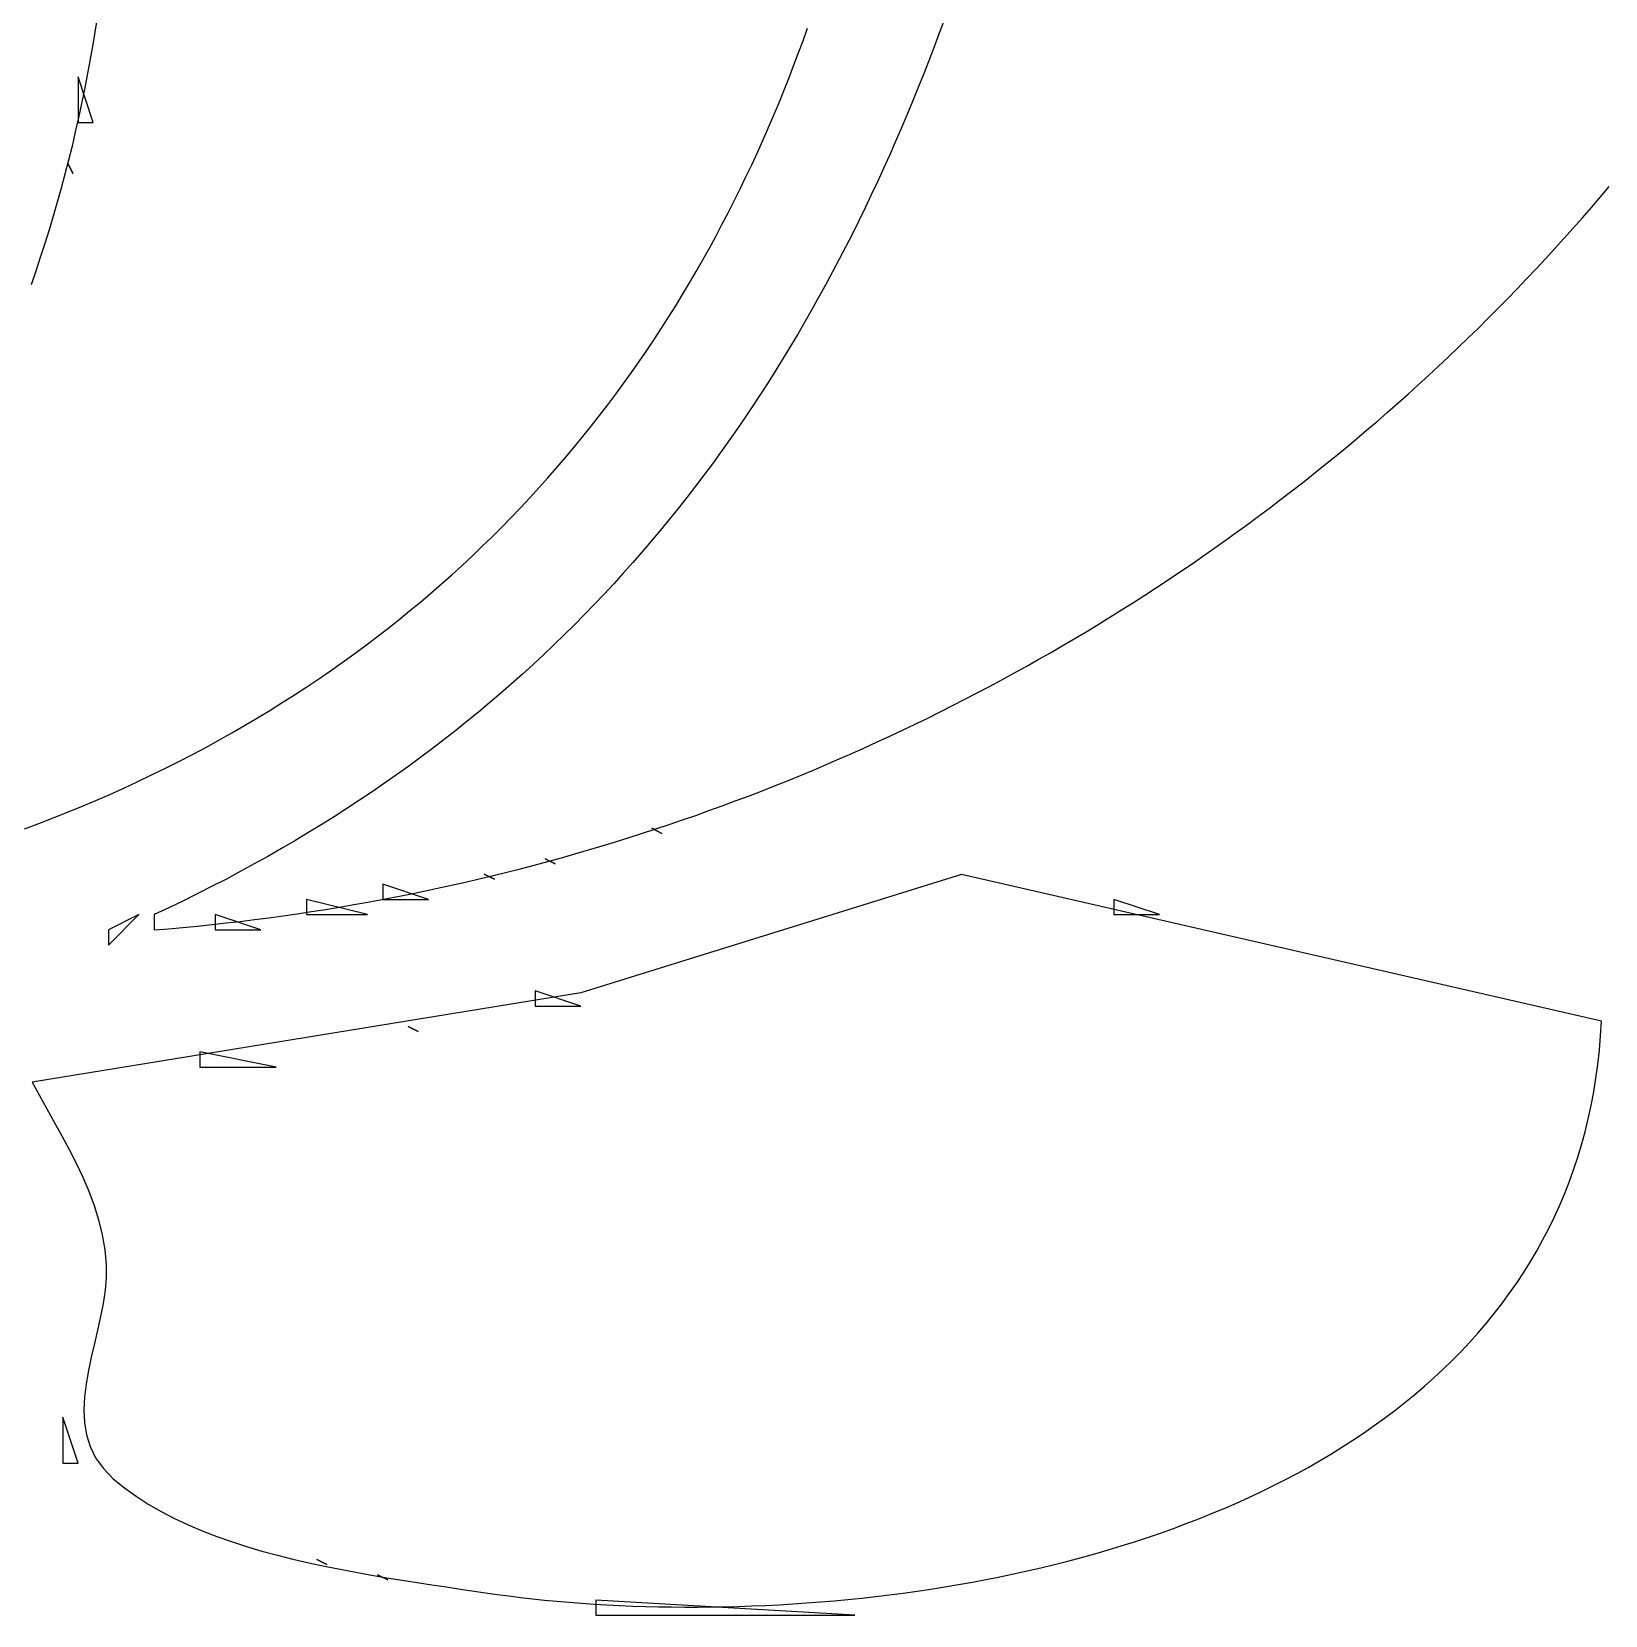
# Model space of a CAD drawing. Header units: millimetres. Extents: x 56222 to 3066687, y -650199 to -121287.
# Drawn here: x 141923.777 to 141925.62, y -185278.723 to -185276.868 of the extents above; entities that cross this region are included whole.
import ezdxf

# ---------------------------------------------------------------- set-up
doc = ezdxf.new("R2010")
doc.units = ezdxf.units.MM
doc.header["$MEASUREMENT"] = 0
doc.layers.add('$TD_AUDIT_GENERATED_(A0BDF17)', color=32, linetype='Continuous', lineweight=30)

msp = doc.modelspace()

# ---------------------------------------------------------------- linework, layer by layer
at = {"layer": '$TD_AUDIT_GENERATED_(A0BDF17)', "linetype": 'Continuous', "lineweight": 25, "ltscale": 2}
for p, q in [((141923.8533, -185276.8521, 0.5173), (141923.8507, -185276.869, 0.5173)), ((141924.8459, -185276.8536, 0.5173), (141924.8398, -185276.87, 0.5173)), ((141923.8507, -185276.869, 0.5173), (141923.8479, -185276.8858, 0.5173)), ((141924.6747, -185276.8939, 0.5173), (141924.6802, -185276.8791, 0.5173)), ((141924.6802, -185276.8791, 0.5173), (141924.6855, -185276.8642, 0.5173)), ((141924.8398, -185276.87, 0.5173), (141924.8337, -185276.8862, 0.5173)), ((141923.8479, -185276.8858, 0.5173), (141923.845, -185276.9026, 0.5173)), ((141924.6692, -185276.9086, 0.5173), (141924.6747, -185276.8939, 0.5173)), ((141924.8337, -185276.8862, 0.5173), (141924.8275, -185276.9024, 0.5173)), ((141923.845, -185276.9026, 0.5173), (141923.8419, -185276.9193, 0.5173)), ((141924.6635, -185276.9233, 0.5173), (141924.6692, -185276.9086, 0.5173)), ((141924.8212, -185276.9185, 0.5173), (141924.8148, -185276.9345, 0.5173)), ((141924.8275, -185276.9024, 0.5173), (141924.8212, -185276.9185, 0.5173)), ((141923.8311, -185276.9214, 0.5173), (141923.8311, -185276.9749, 0.5173)), ((141923.8489, -185276.9749, 0.5173), (141923.8311, -185276.9214, 0.5173)), ((141923.8386, -185276.9361, 0.5173), (141923.8352, -185276.9527, 0.5173)), ((141923.8419, -185276.9193, 0.5173), (141923.8386, -185276.9361, 0.5173)), ((141924.6577, -185276.9379, 0.5173), (141924.6635, -185276.9233, 0.5173)), ((141924.8148, -185276.9345, 0.5173), (141924.8083, -185276.9504, 0.5173)), ((141923.8352, -185276.9527, 0.5173), (141923.8316, -185276.9694, 0.5173)), ((141924.6456, -185276.967, 0.5173), (141924.6517, -185276.9525, 0.5173)), ((141924.6517, -185276.9525, 0.5173), (141924.6577, -185276.9379, 0.5173)), ((141924.8083, -185276.9504, 0.5173), (141924.8017, -185276.9663, 0.5173)), ((141923.8316, -185276.9694, 0.5173), (141923.8279, -185276.9859, 0.5173)), ((141924.6394, -185276.9814, 0.5173), (141924.6456, -185276.967, 0.5173)), ((141924.8017, -185276.9663, 0.5173), (141924.7951, -185276.982, 0.5173)), ((141923.8279, -185276.9859, 0.5173), (141923.824, -185277.0025, 0.5173)), ((141923.8311, -185276.9749, 0.5173), (141923.8489, -185276.9749, 0.5173)), ((141924.6331, -185276.9958, 0.5173), (141924.6394, -185276.9814, 0.5173)), ((141924.7951, -185276.982, 0.5173), (141924.7883, -185276.9977, 0.5173)), ((141923.824, -185277.0025, 0.5173), (141923.8199, -185277.0189, 0.5173)), ((141924.6201, -185277.0243, 0.5173), (141924.6267, -185277.0101, 0.5173)), ((141924.6267, -185277.0101, 0.5173), (141924.6331, -185276.9958, 0.5173)), ((141924.7883, -185276.9977, 0.5173), (141924.7814, -185277.0133, 0.5173)), ((141923.8199, -185277.0189, 0.5173), (141923.8157, -185277.0354, 0.5173)), ((141923.8192, -185277.0225, 0.5173), (141923.8251, -185277.0344, 0.5173)), ((141923.8251, -185277.0344, 0.5173), (141923.8192, -185277.0225, 0.5173)), ((141924.6134, -185277.0385, 0.5173), (141924.6201, -185277.0243, 0.5173)), ((141924.7744, -185277.0288, 0.5173), (141924.7673, -185277.0442, 0.5173)), ((141924.7814, -185277.0133, 0.5173), (141924.7744, -185277.0288, 0.5173)), ((141923.8157, -185277.0354, 0.5173), (141923.8113, -185277.0518, 0.5173)), ((141924.6066, -185277.0526, 0.5173), (141924.6134, -185277.0385, 0.5173)), ((141924.7673, -185277.0442, 0.5173), (141924.7601, -185277.0596, 0.5173)), ((141923.8113, -185277.0518, 0.5173), (141923.8067, -185277.0681, 0.5173)), ((141924.5925, -185277.0806, 0.5173), (141924.5996, -185277.0666, 0.5173)), ((141924.5996, -185277.0666, 0.5173), (141924.6066, -185277.0526, 0.5173)), ((141924.7601, -185277.0596, 0.5173), (141924.7529, -185277.0748, 0.5173)), ((141925.6036, -185277.0743, 0.5173), (141925.6141, -185277.062, 0.5173)), ((141925.6141, -185277.062, 0.5173), (141925.6245, -185277.0497, 0.5173)), ((141923.802, -185277.0844, 0.5173), (141923.7971, -185277.1006, 0.5173)), ((141923.8067, -185277.0681, 0.5173), (141923.802, -185277.0844, 0.5173)), ((141924.5853, -185277.0944, 0.5173), (141924.5925, -185277.0806, 0.5173)), ((141924.7529, -185277.0748, 0.5173), (141924.7455, -185277.09, 0.5173)), ((141925.593, -185277.0865, 0.5173), (141925.6036, -185277.0743, 0.5173)), ((141923.7971, -185277.1006, 0.5173), (141923.7921, -185277.1167, 0.5173)), ((141924.578, -185277.1082, 0.5173), (141924.5853, -185277.0944, 0.5173)), ((141924.7455, -185277.09, 0.5173), (141924.738, -185277.1051, 0.5173)), ((141925.5715, -185277.1106, 0.5173), (141925.5823, -185277.0986, 0.5173)), ((141925.5823, -185277.0986, 0.5173), (141925.593, -185277.0865, 0.5173)), ((141923.7921, -185277.1167, 0.5173), (141923.7869, -185277.1328, 0.5173)), ((141924.5629, -185277.1356, 0.5173), (141924.5705, -185277.122, 0.5173)), ((141924.5705, -185277.122, 0.5173), (141924.578, -185277.1082, 0.5173)), ((141924.7304, -185277.1201, 0.5173), (141924.7227, -185277.135, 0.5173)), ((141924.738, -185277.1051, 0.5173), (141924.7304, -185277.1201, 0.5173)), ((141925.5498, -185277.1344, 0.5173), (141925.5607, -185277.1226, 0.5173)), ((141925.5607, -185277.1226, 0.5173), (141925.5715, -185277.1106, 0.5173)), ((141923.7869, -185277.1328, 0.5173), (141923.7815, -185277.1489, 0.5173)), ((141924.5551, -185277.1492, 0.5173), (141924.5629, -185277.1356, 0.5173)), ((141924.7227, -185277.135, 0.5173), (141924.7148, -185277.1498, 0.5173)), ((141925.5388, -185277.1463, 0.5173), (141925.5498, -185277.1344, 0.5173)), ((141923.7815, -185277.1489, 0.5173), (141923.776, -185277.1649, 0.5173)), ((141924.5472, -185277.1627, 0.5173), (141924.5551, -185277.1492, 0.5173)), ((141924.7148, -185277.1498, 0.5173), (141924.7069, -185277.1645, 0.5173)), ((141925.5165, -185277.1697, 0.5173), (141925.5277, -185277.158, 0.5173)), ((141925.5277, -185277.158, 0.5173), (141925.5388, -185277.1463, 0.5173)), ((141924.5311, -185277.1894, 0.5173), (141924.5392, -185277.1761, 0.5173)), ((141924.5392, -185277.1761, 0.5173), (141924.5472, -185277.1627, 0.5173)), ((141924.7069, -185277.1645, 0.5173), (141924.6989, -185277.1792, 0.5173)), ((141925.5053, -185277.1812, 0.5173), (141925.5165, -185277.1697, 0.5173)), ((141924.5228, -185277.2027, 0.5173), (141924.5311, -185277.1894, 0.5173)), ((141924.6907, -185277.1937, 0.5173), (141924.6824, -185277.2082, 0.5173)), ((141924.6989, -185277.1792, 0.5173), (141924.6907, -185277.1937, 0.5173)), ((141925.4826, -185277.2042, 0.5173), (141925.494, -185277.1928, 0.5173)), ((141925.494, -185277.1928, 0.5173), (141925.5053, -185277.1812, 0.5173)), ((141924.5143, -185277.2159, 0.5173), (141924.5228, -185277.2027, 0.5173)), ((141924.6824, -185277.2082, 0.5173), (141924.6741, -185277.2226, 0.5173)), ((141925.4712, -185277.2156, 0.5173), (141925.4826, -185277.2042, 0.5173)), ((141924.4971, -185277.2419, 0.5173), (141924.5058, -185277.2289, 0.5173)), ((141924.5058, -185277.2289, 0.5173), (141924.5143, -185277.2159, 0.5173)), ((141924.6741, -185277.2226, 0.5173), (141924.6656, -185277.2368, 0.5173)), ((141925.448, -185277.238, 0.5173), (141925.4596, -185277.2268, 0.5173)), ((141925.4596, -185277.2268, 0.5173), (141925.4712, -185277.2156, 0.5173)), ((141924.4882, -185277.2549, 0.5173), (141924.4971, -185277.2419, 0.5173)), ((141924.6569, -185277.251, 0.5173), (141924.6482, -185277.2651, 0.5173)), ((141924.6656, -185277.2368, 0.5173), (141924.6569, -185277.251, 0.5173)), ((141925.4246, -185277.2602, 0.5173), (141925.4363, -185277.2492, 0.5173)), ((141925.4363, -185277.2492, 0.5173), (141925.448, -185277.238, 0.5173)), ((141924.4701, -185277.2804, 0.5173), (141924.4792, -185277.2677, 0.5173)), ((141924.4792, -185277.2677, 0.5173), (141924.4882, -185277.2549, 0.5173)), ((141924.6482, -185277.2651, 0.5173), (141924.6394, -185277.2792, 0.5173)), ((141925.4127, -185277.2712, 0.5173), (141925.4246, -185277.2602, 0.5173)), ((141924.4608, -185277.2931, 0.5173), (141924.4701, -185277.2804, 0.5173)), ((141924.6394, -185277.2792, 0.5173), (141924.6304, -185277.2931, 0.5173)), ((141925.3888, -185277.2929, 0.5173), (141925.4008, -185277.2821, 0.5173)), ((141925.4008, -185277.2821, 0.5173), (141925.4127, -185277.2712, 0.5173)), ((141924.4419, -185277.3181, 0.5173), (141924.4514, -185277.3056, 0.5173)), ((141924.4514, -185277.3056, 0.5173), (141924.4608, -185277.2931, 0.5173)), ((141924.6213, -185277.3069, 0.5173), (141924.6121, -185277.3206, 0.5173)), ((141924.6304, -185277.2931, 0.5173), (141924.6213, -185277.3069, 0.5173)), ((141925.3647, -185277.3143, 0.5173), (141925.3768, -185277.3037, 0.5173)), ((141925.3768, -185277.3037, 0.5173), (141925.3888, -185277.2929, 0.5173)), ((141924.4322, -185277.3305, 0.5173), (141924.4419, -185277.3181, 0.5173)), ((141924.6121, -185277.3206, 0.5173), (141924.6028, -185277.3343, 0.5173)), ((141925.3402, -185277.3354, 0.5173), (141925.3525, -185277.3249, 0.5173)), ((141925.3525, -185277.3249, 0.5173), (141925.3647, -185277.3143, 0.5173)), ((141924.4123, -185277.355, 0.5173), (141924.4223, -185277.3428, 0.5173)), ((141924.4223, -185277.3428, 0.5173), (141924.4322, -185277.3305, 0.5173)), ((141924.6028, -185277.3343, 0.5173), (141924.5933, -185277.3478, 0.5173)), ((141925.3279, -185277.3459, 0.5173), (141925.3402, -185277.3354, 0.5173)), ((141924.4022, -185277.3671, 0.5173), (141924.4123, -185277.355, 0.5173)), ((141924.5837, -185277.3613, 0.5173), (141924.574, -185277.3746, 0.5173)), ((141924.5933, -185277.3478, 0.5173), (141924.5837, -185277.3613, 0.5173)), ((141925.303, -185277.3665, 0.5173), (141925.3155, -185277.3562, 0.5173)), ((141925.3155, -185277.3562, 0.5173), (141925.3279, -185277.3459, 0.5173)), ((141924.3815, -185277.391, 0.5173), (141924.3919, -185277.3791, 0.5173)), ((141924.3919, -185277.3791, 0.5173), (141924.4022, -185277.3671, 0.5173)), ((141924.574, -185277.3746, 0.5173), (141924.5642, -185277.3879, 0.5173)), ((141925.2778, -185277.3868, 0.5173), (141925.2904, -185277.3767, 0.5173)), ((141925.2904, -185277.3767, 0.5173), (141925.303, -185277.3665, 0.5173)), ((141924.3709, -185277.4028, 0.5173), (141924.3815, -185277.391, 0.5173)), ((141924.5642, -185277.3879, 0.5173), (141924.5542, -185277.401, 0.5173)), ((141925.2524, -185277.4067, 0.5173), (141925.2651, -185277.3968, 0.5173)), ((141925.2651, -185277.3968, 0.5173), (141925.2778, -185277.3868, 0.5173)), ((141924.3493, -185277.4261, 0.5173), (141924.3601, -185277.4145, 0.5173)), ((141924.3601, -185277.4145, 0.5173), (141924.3709, -185277.4028, 0.5173)), ((141924.5441, -185277.4141, 0.5173), (141924.5339, -185277.4271, 0.5173)), ((141924.5542, -185277.401, 0.5173), (141924.5441, -185277.4141, 0.5173)), ((141925.2267, -185277.4264, 0.5173), (141925.2396, -185277.4166, 0.5173)), ((141925.2396, -185277.4166, 0.5173), (141925.2524, -185277.4067, 0.5173)), ((141924.327, -185277.4491, 0.5173), (141924.3382, -185277.4376, 0.5173)), ((141924.3382, -185277.4376, 0.5173), (141924.3493, -185277.4261, 0.5173)), ((141924.5339, -185277.4271, 0.5173), (141924.5235, -185277.4399, 0.5173)), ((141925.2007, -185277.4457, 0.5173), (141925.2137, -185277.4361, 0.5173)), ((141925.2137, -185277.4361, 0.5173), (141925.2267, -185277.4264, 0.5173)), ((141924.3157, -185277.4604, 0.5173), (141924.327, -185277.4491, 0.5173)), ((141924.513, -185277.4527, 0.5173), (141924.5024, -185277.4654, 0.5173)), ((141924.5235, -185277.4399, 0.5173), (141924.513, -185277.4527, 0.5173)), ((141925.1745, -185277.4646, 0.5173), (141925.1877, -185277.4552, 0.5173)), ((141925.1877, -185277.4552, 0.5173), (141925.2007, -185277.4457, 0.5173)), ((141924.2926, -185277.4827, 0.5173), (141924.3042, -185277.4716, 0.5173)), ((141924.3042, -185277.4716, 0.5173), (141924.3157, -185277.4604, 0.5173)), ((141924.5024, -185277.4654, 0.5173), (141924.4916, -185277.478, 0.5173)), ((141925.148, -185277.4833, 0.5173), (141925.1613, -185277.474, 0.5173)), ((141925.1613, -185277.474, 0.5173), (141925.1745, -185277.4646, 0.5173)), ((141924.2808, -185277.4937, 0.5173), (141924.2926, -185277.4827, 0.5173)), ((141924.4807, -185277.4904, 0.5173), (141924.4697, -185277.5028, 0.5173)), ((141924.4916, -185277.478, 0.5173), (141924.4807, -185277.4904, 0.5173)), ((141925.1213, -185277.5016, 0.5173), (141925.1347, -185277.4925, 0.5173)), ((141925.1347, -185277.4925, 0.5173), (141925.148, -185277.4833, 0.5173)), ((141924.2567, -185277.5153, 0.5173), (141924.2688, -185277.5045, 0.5173)), ((141924.2688, -185277.5045, 0.5173), (141924.2808, -185277.4937, 0.5173)), ((141924.4697, -185277.5028, 0.5173), (141924.4585, -185277.5151, 0.5173)), ((141925.0943, -185277.5195, 0.5173), (141925.1078, -185277.5106, 0.5173)), ((141925.1078, -185277.5106, 0.5173), (141925.1213, -185277.5016, 0.5173)), ((141924.232, -185277.5366, 0.5173), (141924.2444, -185277.526, 0.5173)), ((141924.2444, -185277.526, 0.5173), (141924.2567, -185277.5153, 0.5173)), ((141924.4472, -185277.5273, 0.5173), (141924.4357, -185277.5394, 0.5173)), ((141924.4585, -185277.5151, 0.5173), (141924.4472, -185277.5273, 0.5173)), ((141925.0671, -185277.5371, 0.5173), (141925.0807, -185277.5284, 0.5173)), ((141925.0807, -185277.5284, 0.5173), (141925.0943, -185277.5195, 0.5173)), ((141924.2067, -185277.5574, 0.5173), (141924.2194, -185277.547, 0.5173)), ((141924.2194, -185277.547, 0.5173), (141924.232, -185277.5366, 0.5173)), ((141924.4357, -185277.5394, 0.5173), (141924.4241, -185277.5513, 0.5173)), ((141925.0396, -185277.5544, 0.5173), (141925.0534, -185277.5458, 0.5173)), ((141925.0534, -185277.5458, 0.5173), (141925.0671, -185277.5371, 0.5173)), ((141924.1807, -185277.5777, 0.5173), (141924.1938, -185277.5676, 0.5173)), ((141924.1938, -185277.5676, 0.5173), (141924.2067, -185277.5574, 0.5173)), ((141924.4124, -185277.5632, 0.5173), (141924.4005, -185277.575, 0.5173)), ((141924.4241, -185277.5513, 0.5173), (141924.4124, -185277.5632, 0.5173)), ((141925.0119, -185277.5713, 0.5173), (141925.0258, -185277.5629, 0.5173)), ((141925.0258, -185277.5629, 0.5173), (141925.0396, -185277.5544, 0.5173)), ((141924.1675, -185277.5877, 0.5173), (141924.1807, -185277.5777, 0.5173)), ((141924.4005, -185277.575, 0.5173), (141924.3885, -185277.5866, 0.5173)), ((141924.9839, -185277.5878, 0.5173), (141924.9979, -185277.5796, 0.5173)), ((141924.9979, -185277.5796, 0.5173), (141925.0119, -185277.5713, 0.5173)), ((141924.1406, -185277.6073, 0.5173), (141924.1541, -185277.5976, 0.5173)), ((141924.1541, -185277.5976, 0.5173), (141924.1675, -185277.5877, 0.5173)), ((141924.3763, -185277.5982, 0.5173), (141924.364, -185277.6097, 0.5173)), ((141924.3885, -185277.5866, 0.5173), (141924.3763, -185277.5982, 0.5173)), ((141924.9416, -185277.612, 0.5173), (141924.9557, -185277.604, 0.5173)), ((141924.9557, -185277.604, 0.5173), (141924.9699, -185277.596, 0.5173)), ((141924.9699, -185277.596, 0.5173), (141924.9839, -185277.5878, 0.5173)), ((141924.113, -185277.6265, 0.5173), (141924.1269, -185277.617, 0.5173)), ((141924.1269, -185277.617, 0.5173), (141924.1406, -185277.6073, 0.5173)), ((141924.3515, -185277.621, 0.5173), (141924.3389, -185277.6323, 0.5173)), ((141924.364, -185277.6097, 0.5173), (141924.3515, -185277.621, 0.5173)), ((141924.913, -185277.6276, 0.5173), (141924.9273, -185277.6199, 0.5173)), ((141924.9273, -185277.6199, 0.5173), (141924.9416, -185277.612, 0.5173)), ((141924.0847, -185277.6452, 0.5173), (141924.0989, -185277.6359, 0.5173)), ((141924.0989, -185277.6359, 0.5173), (141924.113, -185277.6265, 0.5173)), ((141924.3389, -185277.6323, 0.5173), (141924.3261, -185277.6434, 0.5173)), ((141924.8843, -185277.6429, 0.5173), (141924.8987, -185277.6353, 0.5173)), ((141924.8987, -185277.6353, 0.5173), (141924.913, -185277.6276, 0.5173)), ((141924.0558, -185277.6634, 0.5173), (141924.0703, -185277.6544, 0.5173)), ((141924.0703, -185277.6544, 0.5173), (141924.0847, -185277.6452, 0.5173)), ((141924.3132, -185277.6544, 0.5173), (141924.3001, -185277.6654, 0.5173)), ((141924.3261, -185277.6434, 0.5173), (141924.3132, -185277.6544, 0.5173)), ((141924.8408, -185277.6652, 0.5173), (141924.8553, -185277.6579, 0.5173)), ((141924.8553, -185277.6579, 0.5173), (141924.8698, -185277.6504, 0.5173)), ((141924.8698, -185277.6504, 0.5173), (141924.8843, -185277.6429, 0.5173)), ((141924.0262, -185277.6811, 0.5173), (141924.0411, -185277.6723, 0.5173)), ((141924.0411, -185277.6723, 0.5173), (141924.0558, -185277.6634, 0.5173)), ((141924.2869, -185277.6762, 0.5173), (141924.2735, -185277.6869, 0.5173)), ((141924.3001, -185277.6654, 0.5173), (141924.2869, -185277.6762, 0.5173)), ((141924.8115, -185277.6796, 0.5173), (141924.8262, -185277.6724, 0.5173)), ((141924.8262, -185277.6724, 0.5173), (141924.8408, -185277.6652, 0.5173)), ((141923.996, -185277.6983, 0.5173), (141924.0112, -185277.6898, 0.5173)), ((141924.0112, -185277.6898, 0.5173), (141924.0262, -185277.6811, 0.5173)), ((141924.26, -185277.6975, 0.5173), (141924.2463, -185277.708, 0.5173)), ((141924.2735, -185277.6869, 0.5173), (141924.26, -185277.6975, 0.5173)), ((141924.7672, -185277.7004, 0.5173), (141924.782, -185277.6936, 0.5173)), ((141924.782, -185277.6936, 0.5173), (141924.7968, -185277.6866, 0.5173)), ((141924.7968, -185277.6866, 0.5173), (141924.8115, -185277.6796, 0.5173)), ((141923.9493, -185277.7232, 0.5173), (141923.965, -185277.715, 0.5173)), ((141923.965, -185277.715, 0.5173), (141923.9806, -185277.7068, 0.5173)), ((141923.9806, -185277.7068, 0.5173), (141923.996, -185277.6983, 0.5173)), ((141924.2463, -185277.708, 0.5173), (141924.2324, -185277.7184, 0.5173)), ((141924.7224, -185277.7204, 0.5173), (141924.7374, -185277.7139, 0.5173)), ((141924.7374, -185277.7139, 0.5173), (141924.7523, -185277.7072, 0.5173)), ((141924.7523, -185277.7072, 0.5173), (141924.7672, -185277.7004, 0.5173)), ((141923.9173, -185277.7391, 0.5173), (141923.9334, -185277.7312, 0.5173)), ((141923.9334, -185277.7312, 0.5173), (141923.9493, -185277.7232, 0.5173)), ((141924.2184, -185277.7287, 0.5173), (141924.2042, -185277.7389, 0.5173)), ((141924.2324, -185277.7184, 0.5173), (141924.2184, -185277.7287, 0.5173)), ((141924.6772, -185277.7396, 0.5173), (141924.6923, -185277.7333, 0.5173)), ((141924.6923, -185277.7333, 0.5173), (141924.7074, -185277.7269, 0.5173)), ((141924.7074, -185277.7269, 0.5173), (141924.7224, -185277.7204, 0.5173)), ((141923.8846, -185277.7545, 0.5173), (141923.901, -185277.7469, 0.5173)), ((141923.901, -185277.7469, 0.5173), (141923.9173, -185277.7391, 0.5173)), ((141924.1899, -185277.7489, 0.5173), (141924.1754, -185277.7589, 0.5173)), ((141924.2042, -185277.7389, 0.5173), (141924.1899, -185277.7489, 0.5173)), ((141924.6315, -185277.7579, 0.5173), (141924.6468, -185277.7519, 0.5173)), ((141924.6468, -185277.7519, 0.5173), (141924.662, -185277.7458, 0.5173)), ((141924.662, -185277.7458, 0.5173), (141924.6772, -185277.7396, 0.5173)), ((141923.8352, -185277.776, 0.5173), (141923.8518, -185277.769, 0.5173)), ((141923.8518, -185277.769, 0.5173), (141923.8682, -185277.7619, 0.5173)), ((141923.8682, -185277.7619, 0.5173), (141923.8846, -185277.7545, 0.5173)), ((141924.1607, -185277.7687, 0.5173), (141924.1459, -185277.7785, 0.5173)), ((141924.1754, -185277.7589, 0.5173), (141924.1607, -185277.7687, 0.5173)), ((141924.5855, -185277.7753, 0.5173), (141924.6009, -185277.7696, 0.5173)), ((141924.6009, -185277.7696, 0.5173), (141924.6162, -185277.7638, 0.5173)), ((141924.6162, -185277.7638, 0.5173), (141924.6315, -185277.7579, 0.5173)), ((141923.7851, -185277.7958, 0.5173), (141923.8019, -185277.7894, 0.5173)), ((141923.8019, -185277.7894, 0.5173), (141923.8186, -185277.7828, 0.5173)), ((141923.8186, -185277.7828, 0.5173), (141923.8352, -185277.776, 0.5173)), ((141924.1309, -185277.7881, 0.5173), (141924.1157, -185277.7976, 0.5173)), ((141924.1459, -185277.7785, 0.5173), (141924.1309, -185277.7881, 0.5173)), ((141924.539, -185277.7918, 0.5173), (141924.5545, -185277.7864, 0.5173)), ((141924.5545, -185277.7864, 0.5173), (141924.57, -185277.7809, 0.5173)), ((141924.57, -185277.7809, 0.5173), (141924.5855, -185277.7753, 0.5173)), ((141923.7682, -185277.8021, 0.5173), (141923.7851, -185277.7958, 0.5173)), ((141924.1004, -185277.807, 0.5173), (141924.0849, -185277.8163, 0.5173)), ((141924.1157, -185277.7976, 0.5173), (141924.1004, -185277.807, 0.5173)), ((141924.4764, -185277.8125, 0.5173), (141924.4921, -185277.8074, 0.5173)), ((141924.4921, -185277.8074, 0.5173), (141924.5078, -185277.8023, 0.5173)), ((141924.5031, -185277.8016, 0.5173), (141924.515, -185277.8076, 0.5173)), ((141924.515, -185277.8076, 0.5173), (141924.5031, -185277.8016, 0.5173)), ((141924.5078, -185277.8023, 0.5173), (141924.5234, -185277.7971, 0.5173)), ((141924.5234, -185277.7971, 0.5173), (141924.539, -185277.7918, 0.5173)), ((141924.0692, -185277.8254, 0.5173), (141924.0533, -185277.8345, 0.5173)), ((141924.0849, -185277.8163, 0.5173), (141924.0692, -185277.8254, 0.5173)), ((141924.4131, -185277.8315, 0.5173), (141924.429, -185277.8269, 0.5173)), ((141924.429, -185277.8269, 0.5173), (141924.4448, -185277.8222, 0.5173)), ((141924.4448, -185277.8222, 0.5173), (141924.4606, -185277.8174, 0.5173)), ((141924.4606, -185277.8174, 0.5173), (141924.4764, -185277.8125, 0.5173)), ((141924.0373, -185277.8434, 0.5173), (141924.0211, -185277.8523, 0.5173)), ((141924.0533, -185277.8345, 0.5173), (141924.0373, -185277.8434, 0.5173)), ((141924.3492, -185277.8489, 0.5173), (141924.3653, -185277.8447, 0.5173)), ((141924.3653, -185277.8447, 0.5173), (141924.3813, -185277.8404, 0.5173)), ((141924.3782, -185277.8373, 0.5173), (141924.3901, -185277.8433, 0.5173)), ((141924.3901, -185277.8433, 0.5173), (141924.3782, -185277.8373, 0.5173)), ((141924.3813, -185277.8404, 0.5173), (141924.3972, -185277.836, 0.5173)), ((141924.3972, -185277.836, 0.5173), (141924.4131, -185277.8315, 0.5173)), ((141924.0048, -185277.861, 0.5173), (141923.9882, -185277.8695, 0.5173)), ((141924.0211, -185277.8523, 0.5173), (141924.0048, -185277.861, 0.5173)), ((141924.2685, -185277.8683, 0.5173), (141924.2847, -185277.8646, 0.5173)), ((141924.2847, -185277.8646, 0.5173), (141924.3009, -185277.8608, 0.5173)), ((141924.3009, -185277.8608, 0.5173), (141924.3171, -185277.857, 0.5173)), ((141924.3069, -185277.8552, 0.5173), (141924.3188, -185277.8611, 0.5173)), ((141924.3188, -185277.8611, 0.5173), (141924.3069, -185277.8552, 0.5173)), ((141924.3171, -185277.857, 0.5173), (141924.3332, -185277.853, 0.5173)), ((141924.3332, -185277.853, 0.5173), (141924.3492, -185277.8489, 0.5173)), ((141924.8659, -185277.8556, 0.5173), (141924.4199, -185277.9942, 0.5173)), ((141925.6153, -185278.0276, 0.5173), (141924.8659, -185277.8556, 0.5173)), ((141923.9715, -185277.878, 0.5173), (141923.9546, -185277.8864, 0.5173)), ((141923.9882, -185277.8695, 0.5173), (141923.9715, -185277.878, 0.5173)), ((141924.1869, -185277.8851, 0.5173), (141924.2033, -185277.8819, 0.5173)), ((141924.1879, -185277.8671, 0.5173), (141924.1879, -185277.8849, 0.5173)), ((141924.2414, -185277.8849, 0.5173), (141924.1879, -185277.8671, 0.5173)), ((141924.2033, -185277.8819, 0.5173), (141924.2196, -185277.8787, 0.5173)), ((141924.2196, -185277.8787, 0.5173), (141924.236, -185277.8753, 0.5173)), ((141924.236, -185277.8753, 0.5173), (141924.2522, -185277.8719, 0.5173)), ((141924.2522, -185277.8719, 0.5173), (141924.2685, -185277.8683, 0.5173)), ((141923.9375, -185277.8946, 0.5173), (141923.9203, -185277.9027, 0.5173)), ((141923.9546, -185277.8864, 0.5173), (141923.9375, -185277.8946, 0.5173)), ((141924.0712, -185277.9041, 0.5173), (141924.0878, -185277.9017, 0.5173)), ((141924.0878, -185277.9017, 0.5173), (141924.1044, -185277.8992, 0.5173)), ((141924.0987, -185277.8849, 0.5173), (141924.0987, -185277.9027, 0.5173)), ((141924.1701, -185277.9027, 0.5173), (141924.0987, -185277.8849, 0.5173)), ((141924.1044, -185277.8992, 0.5173), (141924.121, -185277.8966, 0.5173)), ((141924.121, -185277.8966, 0.5173), (141924.1375, -185277.8939, 0.5173)), ((141924.1375, -185277.8939, 0.5173), (141924.154, -185277.891, 0.5173)), ((141924.154, -185277.891, 0.5173), (141924.1704, -185277.8881, 0.5173)), ((141924.1704, -185277.8881, 0.5173), (141924.1869, -185277.8851, 0.5173)), ((141924.1879, -185277.8849, 0.5173), (141924.2414, -185277.8849, 0.5173)), ((141925.0444, -185277.8849, 0.5173), (141925.0444, -185277.9027, 0.5173)), ((141925.0979, -185277.9027, 0.5173), (141925.0444, -185277.8849, 0.5173)), ((141923.9024, -185277.9027, 0.5173), (141923.8667, -185277.9206, 0.5173)), ((141923.8667, -185277.9384, 0.5173), (141923.9024, -185277.9027, 0.5173)), ((141923.9203, -185277.9027, 0.5173), (141923.9203, -185277.9206, 0.5173)), ((141923.9203, -185277.9206, 0.5173), (141923.9372, -185277.9192, 0.5173)), ((141923.9372, -185277.9192, 0.5173), (141923.954, -185277.9177, 0.5173)), ((141923.954, -185277.9177, 0.5173), (141923.9708, -185277.9161, 0.5173)), ((141923.9708, -185277.9161, 0.5173), (141923.9876, -185277.9144, 0.5173)), ((141923.9876, -185277.9144, 0.5173), (141924.0044, -185277.9125, 0.5173)), ((141923.9916, -185277.9027, 0.5173), (141923.9916, -185277.9206, 0.5173)), ((141924.0452, -185277.9206, 0.5173), (141923.9916, -185277.9027, 0.5173)), ((141924.0044, -185277.9125, 0.5173), (141924.0211, -185277.9106, 0.5173)), ((141924.0211, -185277.9106, 0.5173), (141924.0378, -185277.9085, 0.5173)), ((141924.0378, -185277.9085, 0.5173), (141924.0545, -185277.9063, 0.5173)), ((141924.0545, -185277.9063, 0.5173), (141924.0712, -185277.9041, 0.5173)), ((141924.0987, -185277.9027, 0.5173), (141924.1701, -185277.9027, 0.5173)), ((141925.0444, -185277.9027, 0.5173), (141925.0979, -185277.9027, 0.5173)), ((141923.8667, -185277.9206, 0.5173), (141923.8667, -185277.9384, 0.5173)), ((141923.9916, -185277.9206, 0.5173), (141924.0452, -185277.9206, 0.5173)), ((141924.4199, -185277.9942, 0.5173), (141923.7775, -185278.099, 0.5173)), ((141924.3663, -185277.992, 0.5173), (141924.3663, -185278.0098, 0.5173)), ((141924.4199, -185278.0098, 0.5173), (141924.3663, -185277.992, 0.5173)), ((141924.3663, -185278.0098, 0.5173), (141924.4199, -185278.0098, 0.5173)), ((141925.6143, -185278.0447, 0.5173), (141925.6153, -185278.0276, 0.5173)), ((141924.2177, -185278.0336, 0.5173), (141924.2295, -185278.0395, 0.5173)), ((141924.2295, -185278.0395, 0.5173), (141924.2177, -185278.0336, 0.5173)), ((141925.6129, -185278.0615, 0.5173), (141925.6143, -185278.0447, 0.5173)), ((141923.9738, -185278.0633, 0.5173), (141923.9738, -185278.0812, 0.5173)), ((141924.063, -185278.0812, 0.5173), (141923.9738, -185278.0633, 0.5173)), ((141925.6111, -185278.0781, 0.5173), (141925.6129, -185278.0615, 0.5173)), ((141923.9738, -185278.0812, 0.5173), (141924.063, -185278.0812, 0.5173)), ((141925.6089, -185278.0944, 0.5173), (141925.6111, -185278.0781, 0.5173)), ((141923.7775, -185278.099, 0.5173), (141923.7859, -185278.1146, 0.5173)), ((141925.6063, -185278.1104, 0.5173), (141925.6089, -185278.0944, 0.5173)), ((141923.7859, -185278.1146, 0.5173), (141923.7946, -185278.1303, 0.5173)), ((141925.6033, -185278.1262, 0.5173), (141925.6063, -185278.1104, 0.5173)), ((141923.7946, -185278.1303, 0.5173), (141923.8033, -185278.146, 0.5173)), ((141925.5962, -185278.1571, 0.5173), (141925.5999, -185278.1418, 0.5173)), ((141925.5999, -185278.1418, 0.5173), (141925.6033, -185278.1262, 0.5173)), ((141923.8033, -185278.146, 0.5173), (141923.812, -185278.1618, 0.5173)), ((141925.5921, -185278.1722, 0.5173), (141925.5962, -185278.1571, 0.5173)), ((141923.812, -185278.1618, 0.5173), (141923.8206, -185278.1777, 0.5173)), ((141923.8206, -185278.1777, 0.5173), (141923.8288, -185278.1938, 0.5173)), ((141925.5876, -185278.187, 0.5173), (141925.5921, -185278.1722, 0.5173)), ((141923.8288, -185278.1938, 0.5173), (141923.8365, -185278.2101, 0.5173)), ((141925.5828, -185278.2016, 0.5173), (141925.5876, -185278.187, 0.5173)), ((141923.8365, -185278.2101, 0.5173), (141923.8436, -185278.2266, 0.5173)), ((141925.572, -185278.2301, 0.5173), (141925.5776, -185278.216, 0.5173)), ((141925.5776, -185278.216, 0.5173), (141925.5828, -185278.2016, 0.5173)), ((141923.8436, -185278.2266, 0.5173), (141923.8499, -185278.2433, 0.5173)), ((141925.5662, -185278.244, 0.5173), (141925.572, -185278.2301, 0.5173)), ((141923.8499, -185278.2433, 0.5173), (141923.8552, -185278.2603, 0.5173)), ((141925.5599, -185278.2576, 0.5173), (141925.5662, -185278.244, 0.5173)), ((141923.8552, -185278.2603, 0.5173), (141923.8595, -185278.2776, 0.5173)), ((141925.5465, -185278.2842, 0.5173), (141925.5534, -185278.2711, 0.5173)), ((141925.5534, -185278.2711, 0.5173), (141925.5599, -185278.2576, 0.5173)), ((141923.8595, -185278.2776, 0.5173), (141923.8625, -185278.2952, 0.5173)), ((141925.5393, -185278.2972, 0.5173), (141925.5465, -185278.2842, 0.5173)), ((141923.8625, -185278.2952, 0.5173), (141923.8642, -185278.3131, 0.5173)), ((141925.5318, -185278.3099, 0.5173), (141925.5393, -185278.2972, 0.5173)), ((141923.8641, -185278.3277, 0.5173), (141923.8628, -185278.3428, 0.5173)), ((141923.8642, -185278.3131, 0.5173), (141923.8641, -185278.3277, 0.5173)), ((141925.5159, -185278.3347, 0.5173), (141925.524, -185278.3224, 0.5173)), ((141925.524, -185278.3224, 0.5173), (141925.5318, -185278.3099, 0.5173)), ((141923.8628, -185278.3428, 0.5173), (141923.8605, -185278.3581, 0.5173)), ((141925.4987, -185278.3585, 0.5173), (141925.5074, -185278.3467, 0.5173)), ((141925.5074, -185278.3467, 0.5173), (141925.5159, -185278.3347, 0.5173)), ((141923.8605, -185278.3581, 0.5173), (141923.8575, -185278.3736, 0.5173)), ((141925.4897, -185278.3701, 0.5173), (141925.4987, -185278.3585, 0.5173)), ((141923.8575, -185278.3736, 0.5173), (141923.8539, -185278.3894, 0.5173)), ((141925.4709, -185278.3927, 0.5173), (141925.4805, -185278.3815, 0.5173)), ((141925.4805, -185278.3815, 0.5173), (141925.4897, -185278.3701, 0.5173)), ((141923.8539, -185278.3894, 0.5173), (141923.8502, -185278.4052, 0.5173)), ((141925.4611, -185278.4036, 0.5173), (141925.4709, -185278.3927, 0.5173)), ((141923.8465, -185278.421, 0.5173), (141923.8432, -185278.4367, 0.5173)), ((141923.8502, -185278.4052, 0.5173), (141923.8465, -185278.421, 0.5173)), ((141925.4406, -185278.4249, 0.5173), (141925.451, -185278.4143, 0.5173)), ((141925.451, -185278.4143, 0.5173), (141925.4611, -185278.4036, 0.5173)), ((141923.8432, -185278.4367, 0.5173), (141923.8404, -185278.4524, 0.5173)), ((141925.4192, -185278.4452, 0.5173), (141925.43, -185278.4352, 0.5173)), ((141925.43, -185278.4352, 0.5173), (141925.4406, -185278.4249, 0.5173)), ((141923.8404, -185278.4524, 0.5173), (141923.8386, -185278.4678, 0.5173)), ((141925.3968, -185278.4648, 0.5173), (141925.4081, -185278.4551, 0.5173)), ((141925.4081, -185278.4551, 0.5173), (141925.4192, -185278.4452, 0.5173)), ((141923.8386, -185278.4678, 0.5173), (141923.8378, -185278.4829, 0.5173)), ((141925.3734, -185278.4835, 0.5173), (141925.3852, -185278.4742, 0.5173)), ((141925.3852, -185278.4742, 0.5173), (141925.3968, -185278.4648, 0.5173)), ((141923.8132, -185278.4915, 0.5173), (141923.8132, -185278.5451, 0.5173)), ((141923.8311, -185278.5451, 0.5173), (141923.8132, -185278.4915, 0.5173)), ((141923.8378, -185278.4829, 0.5173), (141923.8385, -185278.4977, 0.5173)), ((141925.3492, -185278.5013, 0.5173), (141925.3614, -185278.4925, 0.5173)), ((141925.3614, -185278.4925, 0.5173), (141925.3734, -185278.4835, 0.5173)), ((141923.8385, -185278.4977, 0.5173), (141923.8409, -185278.512, 0.5173)), ((141923.8409, -185278.512, 0.5173), (141923.8452, -185278.5258, 0.5173)), ((141925.3241, -185278.5184, 0.5173), (141925.3368, -185278.51, 0.5173)), ((141925.3368, -185278.51, 0.5173), (141925.3492, -185278.5013, 0.5173)), ((141923.8452, -185278.5258, 0.5173), (141923.8517, -185278.5391, 0.5173)), ((141925.2983, -185278.5347, 0.5173), (141925.3113, -185278.5266, 0.5173)), ((141925.3113, -185278.5266, 0.5173), (141925.3241, -185278.5184, 0.5173)), ((141923.8132, -185278.5451, 0.5173), (141923.8311, -185278.5451, 0.5173)), ((141923.8517, -185278.5391, 0.5173), (141923.8607, -185278.5516, 0.5173)), ((141925.2581, -185278.5576, 0.5173), (141925.2717, -185278.5502, 0.5173)), ((141925.2717, -185278.5502, 0.5173), (141925.2851, -185278.5425, 0.5173)), ((141925.2851, -185278.5425, 0.5173), (141925.2983, -185278.5347, 0.5173)), ((141923.8607, -185278.5516, 0.5173), (141923.8724, -185278.5635, 0.5173)), ((141923.8724, -185278.5635, 0.5173), (141923.8854, -185278.574, 0.5173)), ((141925.2305, -185278.5719, 0.5173), (141925.2444, -185278.5649, 0.5173)), ((141925.2444, -185278.5649, 0.5173), (141925.2581, -185278.5576, 0.5173)), ((141923.8854, -185278.574, 0.5173), (141923.899, -185278.5839, 0.5173)), ((141923.899, -185278.5839, 0.5173), (141923.9134, -185278.5931, 0.5173)), ((141925.1879, -185278.592, 0.5173), (141925.2022, -185278.5855, 0.5173)), ((141925.2022, -185278.5855, 0.5173), (141925.2165, -185278.5788, 0.5173)), ((141925.2165, -185278.5788, 0.5173), (141925.2305, -185278.5719, 0.5173)), ((141923.9134, -185278.5931, 0.5173), (141923.9283, -185278.6018, 0.5173)), ((141923.9283, -185278.6018, 0.5173), (141923.9439, -185278.6099, 0.5173)), ((141925.144, -185278.6103, 0.5173), (141925.1588, -185278.6044, 0.5173)), ((141925.1588, -185278.6044, 0.5173), (141925.1734, -185278.5983, 0.5173)), ((141925.1734, -185278.5983, 0.5173), (141925.1879, -185278.592, 0.5173)), ((141923.9439, -185278.6099, 0.5173), (141923.96, -185278.6175, 0.5173)), ((141923.96, -185278.6175, 0.5173), (141923.9765, -185278.6245, 0.5173)), ((141923.9765, -185278.6245, 0.5173), (141923.9935, -185278.6311, 0.5173)), ((141925.099, -185278.6271, 0.5173), (141925.1141, -185278.6217, 0.5173)), ((141925.1141, -185278.6217, 0.5173), (141925.1291, -185278.6161, 0.5173)), ((141925.1291, -185278.6161, 0.5173), (141925.144, -185278.6103, 0.5173)), ((141923.9935, -185278.6311, 0.5173), (141924.0108, -185278.6372, 0.5173)), ((141924.0108, -185278.6372, 0.5173), (141924.0285, -185278.6429, 0.5173)), ((141924.0285, -185278.6429, 0.5173), (141924.0464, -185278.6482, 0.5173)), ((141925.0375, -185278.6469, 0.5173), (141925.053, -185278.6422, 0.5173)), ((141925.053, -185278.6422, 0.5173), (141925.0685, -185278.6373, 0.5173)), ((141925.0685, -185278.6373, 0.5173), (141925.0838, -185278.6323, 0.5173)), ((141925.0838, -185278.6323, 0.5173), (141925.099, -185278.6271, 0.5173)), ((141924.0464, -185278.6482, 0.5173), (141924.0645, -185278.6532, 0.5173)), ((141924.0645, -185278.6532, 0.5173), (141924.0828, -185278.6577, 0.5173)), ((141924.0828, -185278.6577, 0.5173), (141924.1012, -185278.662, 0.5173)), ((141924.1012, -185278.662, 0.5173), (141924.1196, -185278.666, 0.5173)), ((141924.1106, -185278.6581, 0.5173), (141924.1225, -185278.664, 0.5173)), ((141924.1225, -185278.664, 0.5173), (141924.1106, -185278.6581, 0.5173)), ((141924.9747, -185278.664, 0.5173), (141924.9905, -185278.66, 0.5173)), ((141924.9905, -185278.66, 0.5173), (141925.0062, -185278.6558, 0.5173)), ((141925.0062, -185278.6558, 0.5173), (141925.0219, -185278.6514, 0.5173)), ((141925.0219, -185278.6514, 0.5173), (141925.0375, -185278.6469, 0.5173)), ((141924.1196, -185278.666, 0.5173), (141924.138, -185278.6696, 0.5173)), ((141924.138, -185278.6696, 0.5173), (141924.1564, -185278.6731, 0.5173)), ((141924.1564, -185278.6731, 0.5173), (141924.1747, -185278.6763, 0.5173)), ((141924.1747, -185278.6763, 0.5173), (141924.1928, -185278.6794, 0.5173)), ((141924.182, -185278.6759, 0.5173), (141924.1939, -185278.6819, 0.5173)), ((141924.1939, -185278.6819, 0.5173), (141924.182, -185278.6759, 0.5173)), ((141924.1928, -185278.6794, 0.5173), (141924.2106, -185278.6822, 0.5173)), ((141924.8947, -185278.6816, 0.5173), (141924.9108, -185278.6784, 0.5173)), ((141924.9108, -185278.6784, 0.5173), (141924.9268, -185278.675, 0.5173)), ((141924.9268, -185278.675, 0.5173), (141924.9428, -185278.6715, 0.5173)), ((141924.9428, -185278.6715, 0.5173), (141924.9588, -185278.6678, 0.5173)), ((141924.9588, -185278.6678, 0.5173), (141924.9747, -185278.664, 0.5173)), ((141924.2106, -185278.6822, 0.5173), (141924.2283, -185278.685, 0.5173)), ((141924.2283, -185278.685, 0.5173), (141924.2456, -185278.6876, 0.5173)), ((141924.2456, -185278.6876, 0.5173), (141924.2625, -185278.6902, 0.5173)), ((141924.2625, -185278.6902, 0.5173), (141924.279, -185278.6927, 0.5173)), ((141924.279, -185278.6927, 0.5173), (141924.295, -185278.6951, 0.5173)), ((141924.295, -185278.6951, 0.5173), (141924.3083, -185278.6971, 0.5173)), ((141924.3083, -185278.6971, 0.5173), (141924.3218, -185278.699, 0.5173)), ((141924.3218, -185278.699, 0.5173), (141924.3355, -185278.7008, 0.5173)), ((141924.7814, -185278.6995, 0.5173), (141924.7976, -185278.6974, 0.5173)), ((141924.7976, -185278.6974, 0.5173), (141924.8139, -185278.6952, 0.5173)), ((141924.8139, -185278.6952, 0.5173), (141924.8301, -185278.6928, 0.5173)), ((141924.8301, -185278.6928, 0.5173), (141924.8463, -185278.6902, 0.5173)), ((141924.8463, -185278.6902, 0.5173), (141924.8624, -185278.6875, 0.5173)), ((141924.8624, -185278.6875, 0.5173), (141924.8786, -185278.6846, 0.5173)), ((141924.8786, -185278.6846, 0.5173), (141924.8947, -185278.6816, 0.5173)), ((141924.3355, -185278.7008, 0.5173), (141924.3493, -185278.7025, 0.5173)), ((141924.3493, -185278.7025, 0.5173), (141924.3633, -185278.7041, 0.5173)), ((141924.3633, -185278.7041, 0.5173), (141924.3775, -185278.7056, 0.5173)), ((141924.3775, -185278.7056, 0.5173), (141924.3918, -185278.7069, 0.5173)), ((141924.3918, -185278.7069, 0.5173), (141924.4062, -185278.7082, 0.5173)), ((141924.4062, -185278.7082, 0.5173), (141924.4208, -185278.7093, 0.5173)), ((141924.4208, -185278.7093, 0.5173), (141924.4355, -185278.7103, 0.5173)), ((141924.4355, -185278.7103, 0.5173), (141924.4504, -185278.7112, 0.5173)), ((141924.4377, -185278.7057, 0.5173), (141924.4377, -185278.7235, 0.5173)), ((141924.741, -185278.7235, 0.5173), (141924.4377, -185278.7057, 0.5173)), ((141924.4504, -185278.7112, 0.5173), (141924.4653, -185278.7119, 0.5173)), ((141924.4653, -185278.7119, 0.5173), (141924.4804, -185278.7126, 0.5173)), ((141924.4804, -185278.7126, 0.5173), (141924.4956, -185278.7131, 0.5173)), ((141924.4956, -185278.7131, 0.5173), (141924.5109, -185278.7135, 0.5173)), ((141924.5109, -185278.7135, 0.5173), (141924.5263, -185278.7137, 0.5173)), ((141924.5263, -185278.7137, 0.5173), (141924.5418, -185278.7138, 0.5173)), ((141924.5418, -185278.7138, 0.5173), (141924.5573, -185278.7138, 0.5173)), ((141924.5573, -185278.7138, 0.5173), (141924.573, -185278.7137, 0.5173)), ((141924.573, -185278.7137, 0.5173), (141924.5887, -185278.7135, 0.5173)), ((141924.5887, -185278.7135, 0.5173), (141924.6045, -185278.7131, 0.5173)), ((141924.6045, -185278.7131, 0.5173), (141924.6204, -185278.7125, 0.5173)), ((141924.6204, -185278.7125, 0.5173), (141924.6363, -185278.7119, 0.5173)), ((141924.6363, -185278.7119, 0.5173), (141924.6523, -185278.7111, 0.5173)), ((141924.6523, -185278.7111, 0.5173), (141924.6683, -185278.7101, 0.5173)), ((141924.6683, -185278.7101, 0.5173), (141924.6844, -185278.709, 0.5173)), ((141924.6844, -185278.709, 0.5173), (141924.7005, -185278.7078, 0.5173)), ((141924.7005, -185278.7078, 0.5173), (141924.7167, -185278.7065, 0.5173)), ((141924.7167, -185278.7065, 0.5173), (141924.7328, -185278.7049, 0.5173)), ((141924.7328, -185278.7049, 0.5173), (141924.749, -185278.7033, 0.5173)), ((141924.749, -185278.7033, 0.5173), (141924.7652, -185278.7015, 0.5173)), ((141924.7652, -185278.7015, 0.5173), (141924.7814, -185278.6995, 0.5173)), ((141924.4377, -185278.7235, 0.5173), (141924.741, -185278.7235, 0.5173))]:
    msp.add_line(p, q, dxfattribs=at)

doc.saveas('drawing.dxf')
